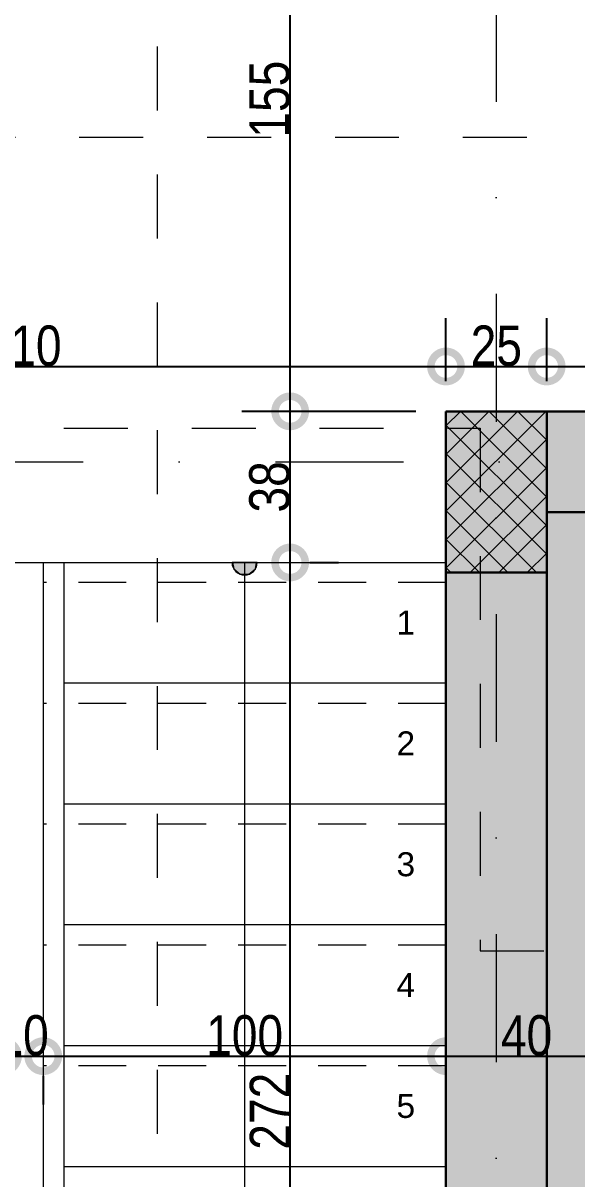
# Model space of a CAD drawing. Header units: centimetres. Extents: x 0 to 25250, y 0 to 2250.
# Drawn here: x 4119.1 to 4256.6, y 596.9 to 883.8 of the extents above; entities that cross this region are included whole.
import ezdxf

# ---------------------------------------------------------------- set-up
doc = ezdxf.new("R2010")
doc.units = ezdxf.units.CM
for name, pattern in [('17-View-1$0$Overhead', [19.84375, 11.90625, -7.9375]), ('18-View-1$0$Dash', [31.75, 15.875, -15.875]), ('18-View-1$0$Dash dot', [79.375, 31.75, -23.8125, 0, -23.8125])]:
    doc.linetypes.add(name, pattern=pattern)
for name, color, linetype, lineweight in [('A-ANNO-DIMS', 7, 'Continuous', 9), ('A-FLOR', 7, 'Continuous', 9), ('A-FLOR-HRAL', 7, 'Continuous', 9), ('A-FLOR-OVHD', 7, '17-View-1$0$Overhead', 9), ('A-WALL', 7, 'Continuous', 9), ('A-WALL-PATT', 7, 'Continuous', 9), ('G-ANNO-SYMB', 7, 'Continuous', 9), ('S-COLS', 7, 'Continuous', 9), ('S-GRID', 7, 'Continuous', 9), ('S-STRS', 7, 'Continuous', 9), ('S-STRS-ANNO', 7, 'Continuous', 9)]:
    doc.layers.add(name, color=color, linetype=linetype, lineweight=lineweight)
doc.styles.add('18-View-1$0$Arial', font='arial.ttf', dxfattribs={"height": 5.953125})
doc.styles.add('18-View-1$0$Arial Narrow_3', font='ARIALN.TTF', dxfattribs={"height": 10})
doc.dimstyles.new('18-View-1$0$TEC_DIM', dxfattribs={"dimscale": 30.48, "dimtxt": 10.23431, "dimasz": 0.492126, "dimexe": 0.393701, "dimexo": 0.246063, "dimgap": 0, "dimtad": 1, "dimdec": 0, "dimzin": 0, "dimdsep": 46, "dimtxsty": '18-View-1$0$Arial Narrow_3', "dimblk1": '18-View-1$0$_DotSmall', "dimblk2": '18-View-1$0$_DotSmall', "dimsah": 1, "dimcen": 0.09, "dimazin": 0, "dimtfac": 1, "dimtdec": 4, "dimtix": 1, "dimtmove": 0, "dimatfit": 3, "dimfxl": 1, "dimtvp": 1, "dimtolj": 1, "dimtzin": 0, "dimarcsym": 2})

# ---------------------------------------------------------------- blocks, each defined once
blk = doc.blocks.new('Railing - Railing-2455743-НИВО 1')
at = {"layer": 'A-FLOR-HRAL'}
for p, q in [((804.06, -939.1), (809.14, -939.1)), ((804.06, -1109.74), (804.06, -939.1)), ((809.14, -1109.74), (809.14, -939.1)), ((819.14, -939.1), (819.14, -1109.74)), ((824.22, -939.1), (824.22, -1109.74)), ((804.06, -1116.67), (804.06, -1109.74)), ((809.14, -1111.59), (809.14, -1109.74)), ((819.14, -1109.74), (819.14, -1111.59)), ((824.22, -1109.74), (824.22, -1116.67)), ((819.14, -1111.59), (809.14, -1111.59)), ((807.53, -1116.67), (804.06, -1116.67)), ((820.76, -1116.67), (807.53, -1116.67)), ((824.22, -1116.67), (820.76, -1116.67))]:
    blk.add_line(p, q, dxfattribs=at)
blk = doc.blocks.new('18-View-1$0$_DotSmall')
at = {"color": 0, "linetype": 'ByBlock', "const_width": 0.5}
blk.add_lwpolyline([(-0.0625, 0, 1), (0.0625, 0, 1)], format="xyb", close=True, dxfattribs=at)
blk = doc.blocks.new('*D2655')
at = {"layer": 'A-ANNO-DIMS', "color": 0, "lineweight": -2, "transparency": 16777216}
for p, q in [((5104.08, 867.44), (5104.08, 268.16)), ((3429.08, 734.94), (3429.08, 268.16)), ((3429.08, 280.16), (5104.08, 280.16))]:
    blk.add_line(p, q, dxfattribs=at)
at = {"layer": 'A-ANNO-DIMS', "color": 0, "lineweight": -2, "transparency": 16777216, "xscale": 15, "yscale": 15, "zscale": 15, "rotation": 180}
blk.add_blockref('18-View-1$0$_DotSmall', (3429.08, 280.16), dxfattribs=at)
at = {"layer": 'A-ANNO-DIMS', "color": 0, "lineweight": -2, "transparency": 16777216, "xscale": 15, "yscale": 15, "zscale": 15}
blk.add_blockref('18-View-1$0$_DotSmall', (5104.08, 280.16), dxfattribs=at)
at = {"layer": 'A-ANNO-DIMS', "color": 0, "transparency": 16777216, "insert": (4266.58, 285.27), "char_height": 10, "width": 30.4105, "attachment_point": 5, "style": '18-View-1$0$Arial Narrow_3'}
blk.add_mtext('\\A1;1675', dxfattribs=at)
blk = doc.blocks.new('*D2782')
at = {"layer": 'A-ANNO-DIMS', "color": 0, "lineweight": -2, "transparency": 16777216}
for p, q in [((4185.39, 477.44), (4185.39, 749.93)), ((4190.24, 749.93), (4197.39, 749.93)), ((4190.24, 477.44), (4197.39, 477.44))]:
    blk.add_line(p, q, dxfattribs=at)
at = {"layer": 'A-ANNO-DIMS', "color": 0, "lineweight": -2, "transparency": 16777216, "xscale": 15, "yscale": 15, "zscale": 15}
for p, rotation in [((4185.39, 749.93), 90), ((4185.39, 477.44), 270)]:
    blk.add_blockref('18-View-1$0$_DotSmall', p, dxfattribs=dict(at, rotation=rotation))
at = {"layer": 'A-ANNO-DIMS', "color": 0, "transparency": 16777216, "insert": (4180.37, 613.69), "char_height": 10, "width": 22.8079, "attachment_point": 5, "rotation": 90, "style": '18-View-1$0$Arial Narrow_3'}
blk.add_mtext('\\A1;272', dxfattribs=at)
blk = doc.blocks.new('*D2783')
at = {"layer": 'A-ANNO-DIMS', "color": 0, "lineweight": -2, "transparency": 16777216}
for p, q in [((4216.58, 787.44), (4173.39, 787.44)), ((4185.39, 749.93), (4185.39, 787.44)), ((4190.24, 749.93), (4197.39, 749.93))]:
    blk.add_line(p, q, dxfattribs=at)
at = {"layer": 'A-ANNO-DIMS', "color": 0, "lineweight": -2, "transparency": 16777216, "xscale": 15, "yscale": 15, "zscale": 15}
for p, rotation in [((4185.39, 787.44), 90), ((4185.39, 749.93), 270)]:
    blk.add_blockref('18-View-1$0$_DotSmall', p, dxfattribs=dict(at, rotation=rotation))
at = {"layer": 'A-ANNO-DIMS', "color": 0, "transparency": 16777216, "insert": (4180.29, 768.69), "char_height": 10, "width": 15.2053, "attachment_point": 5, "rotation": 90, "style": '18-View-1$0$Arial Narrow_3'}
blk.add_mtext('\\A1;38', dxfattribs=at)
blk = doc.blocks.new('*D2784')
at = {"layer": 'A-ANNO-DIMS', "color": 0, "lineweight": -2, "transparency": 16777216}
for p, q in [((4216.58, 942.44), (4173.39, 942.44)), ((4185.39, 787.44), (4185.39, 942.44)), ((4216.58, 787.44), (4173.39, 787.44))]:
    blk.add_line(p, q, dxfattribs=at)
at = {"layer": 'A-ANNO-DIMS', "color": 0, "lineweight": -2, "transparency": 16777216, "xscale": 15, "yscale": 15, "zscale": 15}
for p, rotation in [((4185.39, 942.44), 90), ((4185.39, 787.44), 270)]:
    blk.add_blockref('18-View-1$0$_DotSmall', p, dxfattribs=dict(at, rotation=rotation))
at = {"layer": 'A-ANNO-DIMS', "color": 0, "transparency": 16777216, "insert": (4180.29, 864.94), "char_height": 10, "width": 22.8079, "attachment_point": 5, "rotation": 90, "style": '18-View-1$0$Arial Narrow_3'}
blk.add_mtext('\\A1;155', dxfattribs=at)
blk = doc.blocks.new('*D2828')
at = {"layer": 'A-ANNO-DIMS', "color": 0, "lineweight": -2, "transparency": 16777216}
for p, q in [((4114.08, 627.37), (4099.08, 627.37)), ((4114.08, 627.37), (4124.08, 627.37)), ((4124.08, 627.37), (4139.08, 627.37)), ((4114.08, 622.52), (4114.08, 615.37)), ((4124.08, 622.52), (4124.08, 615.37))]:
    blk.add_line(p, q, dxfattribs=at)
at = {"layer": 'A-ANNO-DIMS', "color": 0, "lineweight": -2, "transparency": 16777216, "xscale": 15, "yscale": 15, "zscale": 15}
blk.add_blockref('18-View-1$0$_DotSmall', (4114.08, 627.37), dxfattribs=at)
at = {"layer": 'A-ANNO-DIMS', "color": 0, "lineweight": -2, "transparency": 16777216, "xscale": 15, "yscale": 15, "zscale": 15, "rotation": 180}
blk.add_blockref('18-View-1$0$_DotSmall', (4124.08, 627.37), dxfattribs=at)
at = {"layer": 'A-ANNO-DIMS', "color": 0, "transparency": 16777216, "insert": (4119.08, 632.47), "char_height": 10, "width": 15.2053, "attachment_point": 5, "style": '18-View-1$0$Arial Narrow_3'}
blk.add_mtext('\\A1;10', dxfattribs=at)
blk = doc.blocks.new('*D2829')
at = {"layer": 'A-ANNO-DIMS', "color": 0, "lineweight": -2, "transparency": 16777216}
for p, q in [((4124.08, 627.37), (4224.08, 627.37)), ((4124.08, 622.52), (4124.08, 615.37)), ((4224.08, 622.52), (4224.08, 615.37))]:
    blk.add_line(p, q, dxfattribs=at)
at = {"layer": 'A-ANNO-DIMS', "color": 0, "lineweight": -2, "transparency": 16777216, "xscale": 15, "yscale": 15, "zscale": 15, "rotation": 180}
blk.add_blockref('18-View-1$0$_DotSmall', (4124.08, 627.37), dxfattribs=at)
at = {"layer": 'A-ANNO-DIMS', "color": 0, "lineweight": -2, "transparency": 16777216, "xscale": 15, "yscale": 15, "zscale": 15}
blk.add_blockref('18-View-1$0$_DotSmall', (4224.08, 627.37), dxfattribs=at)
at = {"layer": 'A-ANNO-DIMS', "color": 0, "transparency": 16777216, "insert": (4174.08, 632.47), "char_height": 10, "width": 22.8079, "attachment_point": 5, "style": '18-View-1$0$Arial Narrow_3'}
blk.add_mtext('\\A1;100', dxfattribs=at)
blk = doc.blocks.new('*D2830')
at = {"layer": 'A-ANNO-DIMS', "color": 0, "lineweight": -2, "transparency": 16777216}
for p, q in [((4224.08, 627.37), (4264.08, 627.37)), ((4224.08, 622.52), (4224.08, 615.37)), ((4264.08, 622.52), (4264.08, 615.37))]:
    blk.add_line(p, q, dxfattribs=at)
at = {"layer": 'A-ANNO-DIMS', "color": 0, "lineweight": -2, "transparency": 16777216, "xscale": 15, "yscale": 15, "zscale": 15, "rotation": 180}
blk.add_blockref('18-View-1$0$_DotSmall', (4224.08, 627.37), dxfattribs=at)
at = {"layer": 'A-ANNO-DIMS', "color": 0, "lineweight": -2, "transparency": 16777216, "xscale": 15, "yscale": 15, "zscale": 15}
blk.add_blockref('18-View-1$0$_DotSmall', (4264.08, 627.37), dxfattribs=at)
at = {"layer": 'A-ANNO-DIMS', "color": 0, "transparency": 16777216, "insert": (4244.08, 632.47), "char_height": 10, "width": 15.2053, "attachment_point": 5, "style": '18-View-1$0$Arial Narrow_3'}
blk.add_mtext('\\A1;40', dxfattribs=at)
blk = doc.blocks.new('*D2864')
at = {"layer": 'A-ANNO-DIMS', "color": 0, "lineweight": -2, "transparency": 16777216}
for p, q in [((4224.08, 794.94), (4224.08, 810.58)), ((4014.08, 798.58), (4224.08, 798.58)), ((4014.08, 793.73), (4014.08, 786.58))]:
    blk.add_line(p, q, dxfattribs=at)
at = {"layer": 'A-ANNO-DIMS', "color": 0, "lineweight": -2, "transparency": 16777216, "xscale": 15, "yscale": 15, "zscale": 15, "rotation": 180}
blk.add_blockref('18-View-1$0$_DotSmall', (4014.08, 798.58), dxfattribs=at)
at = {"layer": 'A-ANNO-DIMS', "color": 0, "lineweight": -2, "transparency": 16777216, "xscale": 15, "yscale": 15, "zscale": 15}
blk.add_blockref('18-View-1$0$_DotSmall', (4224.08, 798.58), dxfattribs=at)
at = {"layer": 'A-ANNO-DIMS', "color": 0, "transparency": 16777216, "insert": (4119.08, 803.68), "char_height": 10, "width": 22.8079, "attachment_point": 5, "style": '18-View-1$0$Arial Narrow_3'}
blk.add_mtext('\\A1;210', dxfattribs=at)
blk = doc.blocks.new('*D2865')
at = {"layer": 'A-ANNO-DIMS', "color": 0, "lineweight": -2, "transparency": 16777216}
for p, q in [((4224.08, 794.94), (4224.08, 810.58)), ((4249.08, 794.94), (4249.08, 810.58)), ((4224.08, 798.58), (4249.08, 798.58))]:
    blk.add_line(p, q, dxfattribs=at)
at = {"layer": 'A-ANNO-DIMS', "color": 0, "lineweight": -2, "transparency": 16777216, "xscale": 15, "yscale": 15, "zscale": 15, "rotation": 180}
blk.add_blockref('18-View-1$0$_DotSmall', (4224.08, 798.58), dxfattribs=at)
at = {"layer": 'A-ANNO-DIMS', "color": 0, "lineweight": -2, "transparency": 16777216, "xscale": 15, "yscale": 15, "zscale": 15}
blk.add_blockref('18-View-1$0$_DotSmall', (4249.08, 798.58), dxfattribs=at)
at = {"layer": 'A-ANNO-DIMS', "color": 0, "transparency": 16777216, "insert": (4236.58, 803.68), "char_height": 10, "width": 15.2053, "attachment_point": 5, "style": '18-View-1$0$Arial Narrow_3'}
blk.add_mtext('\\A1;25', dxfattribs=at)
blk = doc.blocks.new('*D2866')
at = {"layer": 'A-ANNO-DIMS', "color": 0, "lineweight": -2, "transparency": 16777216}
for p, q in [((4249.08, 794.94), (4249.08, 810.58)), ((4284.08, 794.94), (4284.08, 810.58)), ((4249.08, 798.58), (4284.08, 798.58))]:
    blk.add_line(p, q, dxfattribs=at)
at = {"layer": 'A-ANNO-DIMS', "color": 0, "lineweight": -2, "transparency": 16777216, "xscale": 15, "yscale": 15, "zscale": 15, "rotation": 180}
blk.add_blockref('18-View-1$0$_DotSmall', (4249.08, 798.58), dxfattribs=at)
at = {"layer": 'A-ANNO-DIMS', "color": 0, "lineweight": -2, "transparency": 16777216, "xscale": 15, "yscale": 15, "zscale": 15}
blk.add_blockref('18-View-1$0$_DotSmall', (4284.08, 798.58), dxfattribs=at)
at = {"layer": 'A-ANNO-DIMS', "color": 0, "transparency": 16777216, "insert": (4266.58, 803.68), "char_height": 10, "width": 15.2053, "attachment_point": 5, "style": '18-View-1$0$Arial Narrow_3'}
blk.add_mtext('\\A1;35', dxfattribs=at)

msp = doc.modelspace()

# ---------------------------------------------------------------- hatches: boundary and pattern name
at = {"layer": 'A-WALL-PATT', "true_color": 0x808080}
h = msp.add_hatch(color=8, dxfattribs=at)
h.paths.add_polyline_path([(4253.28, 762.44), (4284.08, 762.44), (4284.08, 787.44), (4224.08, 787.44), (4224.08, 762.44), (4249.08, 762.44)])
h.paths.add_polyline_path([(4669.08, 762.44), (4669.08, 787.44), (4564.08, 787.44), (4564.08, 762.44), (4644.08, 762.44)])
msp.add_hatch(color=8, dxfattribs=at).paths.add_polyline_path([(4224.08, 452.44), (4249.08, 452.44), (4249.08, 762.44), (4224.08, 762.44), (4224.08, 477.44)])
at = {"layer": 'A-WALL-PATT', "lineweight": 5, "true_color": 0xffff80}
h = msp.add_hatch(color=51, dxfattribs=at)
h.paths.add_polyline_path([(4249.08, 747.44), (4284.08, 747.44), (4284.08, 762.44), (4249.08, 762.44)])
h.paths.add_polyline_path([(4644.08, 747.44), (4644.08, 762.44), (4564.08, 762.44), (4564.08, 747.44), (4629.08, 747.44)])
msp.add_hatch(color=51, dxfattribs=at).paths.add_polyline_path([(4249.08, 437.44), (4264.08, 437.44), (4264.08, 747.44), (4249.08, 747.44), (4249.08, 452.44)])
at = {"layer": 'S-COLS'}
h = msp.add_hatch(dxfattribs=at)
h.set_pattern_fill('FP1_11', color=256, style=0, pattern_type=2)
h.set_pattern_definition([(45, (3304.9383, 1689.0286), (-3.535534, 3.535534), []), (135, (3304.9383, 1689.0286), (-3.535534, -3.535534), [])])
h.paths.add_polyline_path([(4224.08, 747.44), (4249.08, 747.44), (4249.08, 787.44), (4224.08, 787.44)])
at = {"layer": 'S-STRS-ANNO'}
h = msp.add_hatch(color=256, dxfattribs=at)
edge = h.paths.add_edge_path()
edge.add_arc((4174.08, 749.93), 3.12, 180.3109, 359.6891)
edge.add_line((4177.21, 749.91), (4174.08, 749.93))
edge.add_line((4174.08, 749.93), (4170.96, 749.91))
msp.add_hatch(color=256, dxfattribs=at).paths.add_polyline_path([(4175.15, 747), (4176.79, 748.37), (4177.06, 749.93), (4171.1, 749.93), (4171.38, 748.37), (4173.01, 747)])

# ---------------------------------------------------------------- linework, layer by layer
at = {"layer": 'A-FLOR'}
msp.add_line((4014.08, 749.93), (4224.08, 749.93), dxfattribs=at)
at = {"layer": 'A-FLOR-OVHD'}
for p, q in [((4224.08, 744.93), (4124.08, 744.93)), ((4224.08, 714.93), (4124.08, 714.93)), ((4224.08, 684.93), (4124.08, 684.93)), ((4224.08, 654.93), (4124.08, 654.93)), ((4224.08, 624.93), (4124.08, 624.93))]:
    msp.add_line(p, q, dxfattribs=at)
at = {"layer": 'A-WALL', "lineweight": 30}
for p, q in [((4284.08, 787.44), (4224.08, 787.44)), ((4224.08, 787.44), (4224.08, 477.44)), ((4249.08, 762.44), (4284.08, 762.44)), ((4249.08, 452.44), (4249.08, 762.44))]:
    msp.add_line(p, q, dxfattribs=at)
at = {"layer": 'G-ANNO-SYMB', "linetype": '18-View-1$0$Dash', "lineweight": 18}
for p, q in [((4152.37, 1989.25), (4152.37, 243.16)), ((3244.03, 855.48), (5293.21, 855.48)), ((4002.21, 783.27), (4232.53, 783.27)), ((4232.53, 783.27), (4232.53, 653.48)), ((4232.53, 653.48), (5293.21, 653.48))]:
    msp.add_line(p, q, dxfattribs=at)
at = {"layer": 'S-COLS', "lineweight": 30}
for p, q in [((4249.08, 787.44), (4224.08, 787.44)), ((4224.08, 787.44), (4224.08, 747.44)), ((4249.08, 747.44), (4249.08, 787.44)), ((4224.08, 747.44), (4249.08, 747.44))]:
    msp.add_line(p, q, dxfattribs=at)
at = {"layer": 'S-GRID', "color": 1, "linetype": '18-View-1$0$Dash dot', "lineweight": 18, "true_color": 0xff0000}
for p, q in [((4236.58, 1849.76), (4236.58, 378.11)), ((3386.99, 774.94), (5145.92, 774.94))]:
    msp.add_line(p, q, dxfattribs=at)
at = {"layer": 'S-STRS'}
for p, q in [((4224.08, 719.93), (4129.16, 719.93)), ((4224.08, 719.93), (4129.16, 719.93)), ((4224.08, 689.93), (4129.16, 689.93)), ((4224.08, 689.93), (4129.16, 689.93)), ((4224.08, 659.93), (4129.16, 659.93)), ((4224.08, 659.93), (4129.16, 659.93)), ((4224.08, 629.93), (4129.16, 629.93)), ((4224.08, 629.93), (4129.16, 629.93)), ((4224.08, 599.93), (4129.16, 599.93)), ((4224.08, 599.93), (4129.16, 599.93))]:
    msp.add_line(p, q, dxfattribs=at)
at = {"layer": 'S-STRS-ANNO'}
for p, q in [((4174.08, 749.93), (4170.96, 749.91)), ((4177.06, 749.93), (4171.1, 749.93)), ((4171.1, 749.93), (4171.38, 748.37)), ((4174.08, 749.93), (4174.08, 719.93)), ((4177.21, 749.91), (4174.08, 749.93)), ((4176.79, 748.37), (4177.06, 749.93)), ((4171.38, 748.37), (4173.01, 747)), ((4173.01, 747), (4175.15, 747)), ((4175.15, 747), (4176.79, 748.37)), ((4174.08, 719.93), (4174.08, 689.93)), ((4174.08, 689.93), (4174.08, 659.93)), ((4174.08, 659.93), (4174.08, 629.93)), ((4174.08, 629.93), (4174.08, 599.93)), ((4174.08, 599.93), (4174.08, 577.44))]:
    msp.add_line(p, q, dxfattribs=at)
msp.add_arc((4174.08, 749.93), 3.12, 180.3109, 359.6891, dxfattribs=at)

# ---------------------------------------------------------------- block references
at = {"layer": 'A-FLOR-HRAL'}
msp.add_blockref('Railing - Railing-2455743-НИВО 1', (3304.94, 1689.03), dxfattribs=at)

# ---------------------------------------------------------------- texts
at = {"layer": 'S-STRS-ANNO', "char_height": 5.9531, "width": 5.4944, "attachment_point": 1, "line_spacing_factor": 0.941778, "style": '18-View-1$0$Arial'}
for s, insert in [('\\fArial|b0|i0|c204|p34|;1', (4211.79, 737.99)), ('\\fArial|b0|i0|c204|p34|;2', (4211.79, 707.99)), ('\\fArial|b0|i0|c204|p34|;3', (4211.79, 677.99)), ('\\fArial|b0|i0|c204|p34|;4', (4211.79, 647.99)), ('\\fArial|b0|i0|c204|p34|;5', (4211.79, 617.99))]:
    msp.add_mtext(s, dxfattribs=dict(at, insert=insert))

# ---------------------------------------------------------------- dimensions: what is measured, and where the dimension line sits
at = {"layer": 'A-ANNO-DIMS'}
for base, p1, p2, override, picture, middle in [((4185.39, 942.44), (4224.08, 787.44), (4224.08, 942.44), {"dimpost": '<>', "dimfxl": 155}, '*D2784', (4180.29, 864.94)), ((4185.39, 787.44), (4182.74, 749.93), (4224.08, 787.44), {"dimpost": '<>', "dimfxl": 55.822231}, '*D2783', (4180.29, 768.69)), ((4185.39, 749.93), (4182.74, 477.44), (4182.74, 749.93), {"dimpost": '<>', "dimfxl": 272.489732}, '*D2782', (4180.37, 613.69))]:
    dim = msp.add_linear_dim(base=base, p1=p1, p2=p2, angle=90, dimstyle='18-View-1$0$TEC_DIM', override=override, dxfattribs=at)
    dim.commit()
    dim.dimension.update_dxf_attribs({"geometry": picture, "text_midpoint": middle})
for base, p1, p2, override, picture, middle in [((5104.08, 280.16), (3429.08, 742.44), (5104.08, 874.94), {"dimpost": '<>', "dimfxl": 1680.232499}, '*D2655', (4266.58, 285.27)), ((4224.08, 798.58), (4014.08, 801.23), (4224.08, 787.44), {"dimpost": '<>', "dimfxl": 210.452119}, '*D2864', (4119.08, 803.68)), ((4249.08, 798.58), (4224.08, 787.44), (4249.08, 787.44), {"dimpost": '<>', "dimfxl": 25}, '*D2865', (4236.58, 803.68)), ((4284.08, 798.58), (4249.08, 787.44), (4284.08, 787.44), {"dimpost": '<>', "dimfxl": 35}, '*D2866', (4266.58, 803.68)), ((4124.08, 627.37), (4114.08, 630.02), (4124.08, 630.02), {"dimpost": '<>', "dimfxl": 10}, '*D2828', (4119.08, 632.47)), ((4224.08, 627.37), (4124.08, 630.02), (4224.08, 630.02), {"dimpost": '<>', "dimfxl": 100}, '*D2829', (4174.08, 632.47)), ((4264.08, 627.37), (4224.08, 630.02), (4264.08, 630.02), {"dimpost": '<>', "dimfxl": 40}, '*D2830', (4244.08, 632.47))]:
    dim = msp.add_linear_dim(base=base, p1=p1, p2=p2, dimstyle='18-View-1$0$TEC_DIM', override=override, dxfattribs=at)
    dim.commit()
    dim.dimension.update_dxf_attribs({"geometry": picture, "text_midpoint": middle})

doc.saveas('drawing.dxf')
